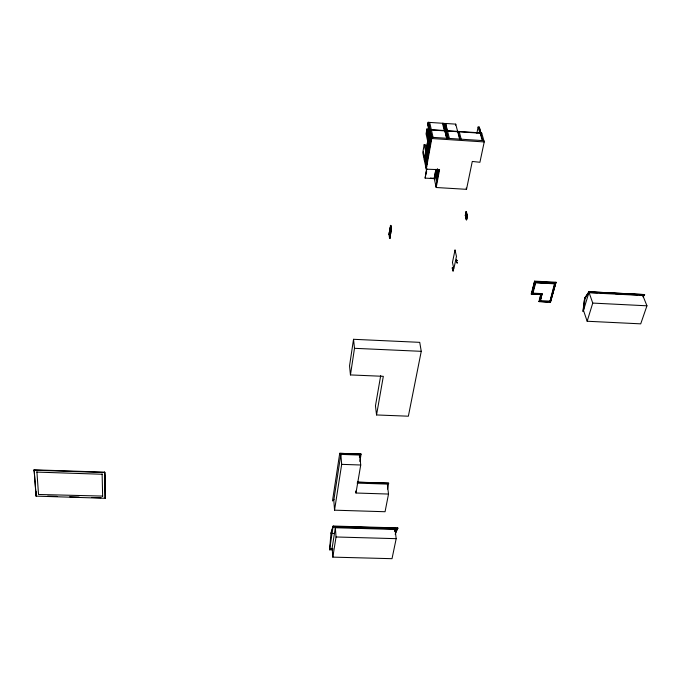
<?xml version="1.0" encoding="UTF-8"?>
<svg xmlns="http://www.w3.org/2000/svg" width="681" height="681" viewBox="0 0 681 681"><rect width="100%" height="100%" fill="white"/><g stroke="black" fill="none" stroke-linecap="round" stroke-linejoin="round"><path stroke-width="1.02" d="M105.308 497.896L105.427 481.527L104.687 472.163L34.118 469.813L36.067 496.134L105.257 498.279L104.687 472.163L105.257 498.279M452.329 268.348C454.031 269.259 451.384 268.544 452.822 267.659M452.431 268.731L453.035 268.161M452.959 270.544L453.112 270.016M452.746 270.655L453.069 270.4M453.027 268.476L452.414 267.488M453.461 270.706L453.257 269.923M453.478 270.638L453.052 270.791M453.001 270.34C454.585 269.472 451.946 271.983 453.214 270.016M456.313 260.185L456.73 260.508M456.466 260.414L456.772 260.465M456.534 260.508L456.84 260.108L456.338 260.133M456.636 261.104L456.84 260.542L456.67 261.138M457.147 262.449L457.147 263.224L457.164 262.687M456.857 262.159L457.198 262.398M457.274 262.585L457.147 262.304M332.737 549.882L329.561 549.788L331 532.959L333.188 526.038L397.781 527.911L395.193 534.279M36.902 471.712L38.528 494.474L102.703 496.083M102.652 496.475L102.124 473.874M643.349 296.192L644.524 294.643L644.405 295.58L588.827 292.736L588.929 291.791L584.664 297.997L582.936 311.277M587.158 321.245L592.751 303.079L589.005 292.362L585.115 298.193L583.515 310.476L587.158 321.245L640.719 323.85L646.95 305.803L642.643 295.111M555.662 283.066L550.171 302.16M353.533 339.3L349.54 365.859L350.451 374.925L383.326 376.329L376.55 414.95L408.362 416.202L421.258 351.328L419.734 342.347L353.533 339.3L354.495 348.314L350.451 374.925M388.519 494.057L355.967 493.01L360.726 465.004L359.73 455.053L340.84 454.38L333.801 500.177L334.55 510.18L385.063 511.729L388.519 494.057L387.31 484.097L357.108 483.101M334.55 510.18L341.683 464.348L340.84 454.38M329.561 549.788L333.188 526.038L331.034 533.359L334.209 533.453M335.35 527.732L332.158 547.882L332.813 557.126L392.018 558.684L396.189 538.671L395.057 529.46L335.35 527.732L336.039 536.977L332.813 557.126M390.315 233.583L391.388 229.361L390.817 225.411L388.953 234.502L389.711 230.135M389.83 230.144L389.481 232.298L390.051 235.941M389.328 234.519L390.817 225.411M390.69 233.609L390.102 229.906L390.434 225.709M391.013 229.344L391.439 229.301L389.566 238.41L391.064 229.284L390.443 225.385M389.83 238.103L390.222 227.786L390.741 231.489M390.443 233.592L391.26 229.352M389.575 238.086L390.656 233.796L390.085 230.152M359.381 457.121L359.73 455.053M359.891 461.471L361.1 454.091L339.725 453.325L332.473 500.969L334.065 499.59M36.067 496.134L36.05 491.631M380.696 375.614L375.461 405.825L376.55 414.95M426.74 151.097L425.344 144.67L424.195 144.593L422.773 152.689L426.255 169.186L439.56 169.663L436.206 187.513L466.511 189.327L472.282 161.448L479.918 162.274L484.234 141.903L481.663 132.948L429.737 129.56L424.331 160.061M429.319 134.489L428.102 129.032L426.936 128.956L426.076 133.868L427.685 141.163M447.775 138.337L444.106 123.372L428.102 122.316L427.668 124.785L429.302 132.046M428.06 131.51L428.298 130.131M424.408 160.41L429.813 129.901L481.756 133.289M426.425 155.983L425.574 160.75L426.612 165.619M426.791 153.932L428.707 143.189M425.642 160.716L426.664 156.434M427.396 156.741L426.859 153.838L427.889 148.764M428.647 152.246L427.804 148.535L428.69 143.538M426.681 156L425.829 160.767L426.664 164.666M428.562 152.016C427.694 150.714 428.272 142.772 429.166 148.773M426.136 159.95L427.106 164.121M427.174 153.957L428.749 145.172M426.715 157.498L426.153 160.784L424.995 160.707L425.846 155.949L427.225 161.814M427.549 152.995L428.068 150.067M428.417 148.109L428.766 146.151M430.792 141.069L430.171 138.286L430.767 134.932M426.527 159.95L426.655 159.243M427.013 157.634L428.936 146.858M429.822 141.92L430.571 137.715M427.762 156.477L428.06 154.783M427.276 160.188L427.072 161.337M425.991 167.918L431.482 137.281L483.876 140.669M426.255 169.186L431.763 138.524L428.102 122.316M426.417 159.575L427.327 163.917M426.715 168.513L425.123 178.099L434.648 178.677M425.123 178.099L426.783 168.854M426.297 173.706L426.664 171.646M444.106 123.372L445.468 130.761M434.197 178.303L435.797 169.697M436.019 169.254L434.274 178.66L436.206 187.513M438.036 170.352L436.206 180.133L435.38 176.353L436.649 169.518M459.615 139.103L455.742 124.138L445.663 123.474L447.025 130.863M437.347 169.177L435.951 176.388L436.785 180.167M437.006 171.706L436.572 174.013L437.142 176.592M436.334 176.413L437.73 169.203M436.887 174.472L436.521 176.422L435.38 176.353M437.253 172.523L437.721 169.535M435.925 186.236L439.083 169.39M455.538 125.176L455.742 124.138M387.532 489.009L388.664 483.169L357.414 482.131M394.639 531.461L395.184 528.831M476.87 133.17L478.139 127.015L479.288 127.092L481.109 133.433M479.288 127.092L480.701 133.246M465.2 215.485L466.374 211.689L467.43 215.979L466.621 219.81L465.574 215.511M465.404 215.426L466.042 212.387M465.778 214.558L466.374 211.689M465.898 216.447L466.63 219.452L466.97 216.03L466 211.672M466.247 219.784L467.43 215.979M467.226 216.047L466.579 217.588M541.727 294.66L531.257 294.056L534.619 281.134L556.002 282.24L550.401 302.211L538.926 301.589L540.765 294.447M534.619 281.134L531.614 294.149L541.352 294.567M531.87 294.166L534.951 281.738L531.81 294.081M532.108 294.141L535.215 282.181L555.466 283.27M532.746 293.903L535.692 282.828L554.921 283.824L549.882 301.879L540.391 301.402L542.076 293.63L532.525 293.145L532.746 293.903L542.297 294.388M539.446 301.581L540.808 294.558M541.855 294.584L539.795 301.674L541.429 294.66M540.433 299.649L542.076 293.63M549.882 301.879L554.402 284.071M556.002 282.24L550.503 302.151M589.005 292.362L583.132 311.498L584.681 298.048M452.916 268.237L452.337 267.684M452.244 268.288L452.533 267.931M453.01 268.34C452.661 267.199 452.252 269.199 452.967 268.178M452.763 267.616L452.456 268.314M452.269 267.837C452.959 267.693 452.635 270.757 453.069 268.067M453.376 270.008L452.763 270.17L452.856 269.446M452.729 270.8L453.257 270.238L453.418 270.766M456.874 260.491L456.636 260.108M395.508 533.061L397.781 527.911M555.466 283.381L535.3 282.334M597.416 292.796L588.69 292.353L585.115 298.193M453.367 270.434L453.359 269.863M456.823 260.687L456.628 260.517M643 296.848L644.609 294.55L588.861 291.791L644.618 294.618M484.191 141.937L431.763 138.524M452.797 269.557L453.095 269.94M452.856 269.855L453.52 270.153M359.245 454.882L361.1 454.091L339.725 453.325L341.411 454.397M532.176 294.175L535.394 282.445L555.321 283.483M453.223 270.527L452.78 270.408M329.689 548.426L332.847 548.511M329.536 549.388L332.711 549.473M336.039 536.977L396.189 538.671M333.222 526.439L397.832 528.32M333.162 526.634L397.747 528.516M333.035 527.026L397.576 528.899M47.661 496.108L57.093 496.398M69.675 496.789L79.107 497.079M91.68 497.47L101.111 497.76M34.05 470.205L104.636 472.546M357.423 482.259L388.664 483.169M36.834 472.103L102.073 474.257M341.683 464.348L360.726 465.004M354.495 348.314L421.258 351.328M592.751 303.079L646.95 305.803M540.161 300.644L549.644 301.121M538.858 301.462L547.218 301.879M534.917 281.696L555.807 282.717M589.031 292.064L644.635 294.916M602.676 293.068L611.087 293.494M615.301 293.715L623.711 294.141M628.972 294.413L637.382 294.847M531.223 293.962L538.645 294.337M390.792 226.049L391.209 229.42M390.204 228.109L390.928 231.497M390.162 229.906L390.545 233.855M390.111 229.965L390.358 233.838M389.362 232.289L390.256 235.635L389.532 232.238M465.991 212.021L466.97 216.03M466.23 212.395L467.14 216.115L466.238 212.038M466.987 217.75L465.719 213.655L466.689 217.384M436.402 176.336L436.793 179.835M430.341 178.073L434.572 178.328M428.153 148.781L428.579 152.348M428.077 149.13L427.115 153.855L427.677 156.468M423.395 151.361L424.569 158.707M427.37 153.974L426.204 153.897L428.119 143.146L429.396 148.935M426.434 159.499L427.362 163.993M427.191 159.788L426.978 160.903M427.14 130.054L428.758 137.332M428.834 137.673L430.086 145.07M430.171 138.286L428.996 138.217L429.745 134.021L431.03 139.775M452.848 267.948L453.027 268.408M480.59 133.212L482.701 140.592M480.105 132.846L482.31 140.567M478.139 127.015L479.943 133.357M459.181 131.484L461.19 139.205M458.092 131.748L460.007 139.128M466.187 188.05L466.511 189.327M445.663 123.474L449.349 138.439M446.353 130.982L448.166 138.362M443.076 123.304L446.719 138.269L444.77 130.548M466.621 219.81L465.481 215.358L466.255 219.435M465.361 215.349L466.383 219.435M442.488 123.261L444.25 130.505M429.66 122.418L433.065 137.383M428.494 122.342L430.137 129.586M430.205 129.926L431.873 137.307M427.864 123.712L429.49 130.965M429.566 131.305L431.226 138.694M438.309 171.774L437.602 169.194M437.653 169.526L438.266 171.978M438.232 172.574L437.474 169.186L437.04 171.501L437.594 174.345M437.466 169.518L438.198 172.778M437.73 173.076L436.913 171.493L437.542 174.489M427.915 130.105L428.323 131.927M437.108 171.425L437.551 173.681M426.936 128.956L428.553 136.234M428.63 136.575L430.281 143.989M436.827 173.953L437.338 176.609M436.725 174.149L437.185 176.388M426.51 131.416L428.119 138.694M428.196 139.043L429.839 146.466M436.947 178.711L436.402 176.251L436.964 179.248M429.073 145.274L429.456 147.002M428.604 146.126L429.2 148.552M428.383 145.989L428.945 148.535M428.375 146.338L428.902 148.756M428.196 148.458L428.758 151.165M428.34 149.658L428.724 151.395M428.051 152.842L427.506 151.208L427.991 153.863M427.566 151.318L428.008 153.063M427.77 156.187L427.251 153.761L427.813 156.477M424.195 144.593L425.77 151.94M425.855 152.246L427.464 159.729M427.013 159.26L427.421 161.159M426.706 159.626L427.404 162.768M425.233 160.018L426.621 166.581L424.646 159.056M34.45 471.703L34.118 469.813L36.136 495.751M390.681 225.726L391.337 229.42M390.996 231.497L390.341 227.794M389.949 238.112L389.37 234.4L389.941 238.427M389.004 234.443L389.566 238.41M355.78 491.018L355.967 493.01M455.027 250.046L452.465 262.389L453.861 268.799L456.457 256.431L455.027 250.046"/></g></svg>
